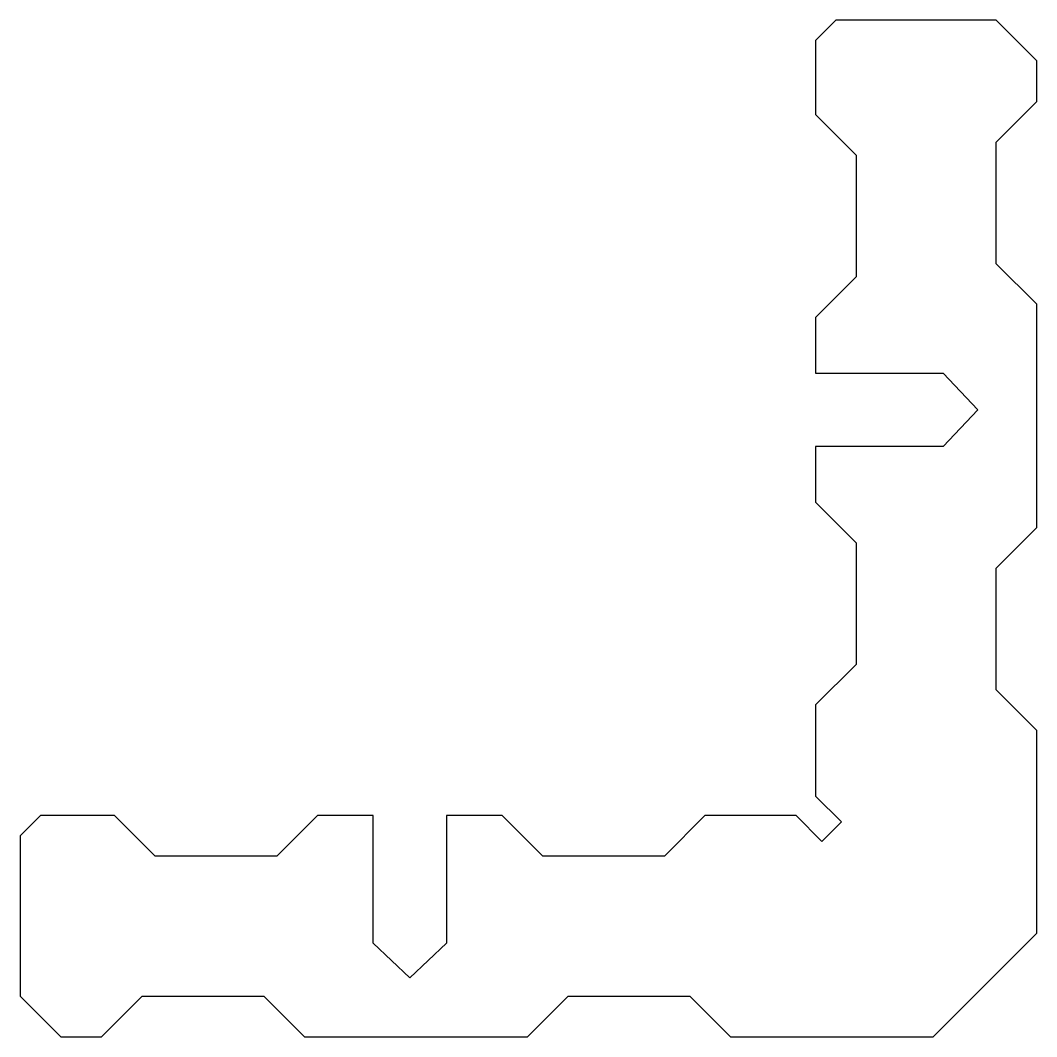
# Model space of a CAD drawing. Extents: x 609.3 to 659.4, y 690 to 740.1.
import ezdxf

# ---------------------------------------------------------------- set-up
doc = ezdxf.new("R2010")
doc.units = 0
doc.layers.get('0').update_dxf_attribs({"linetype": 'CONTINUOUS'})

msp = doc.modelspace()

# ---------------------------------------------------------------- linework, layer by layer
at = {"color": 7, "linetype": 'CONTINUOUS'}
msp.add_lwpolyline([(657.359, 734.073), (659.359, 736.073), (659.359, 738.073), (657.359, 740.073), (649.459, 740.073), (648.459, 739.073), (648.459, 735.423), (650.459, 733.423), (650.459, 727.423), (648.459, 725.423), (648.459, 722.673), (654.749, 722.673), (656.459, 720.873), (654.749, 719.073), (648.459, 719.073), (648.459, 716.323), (650.459, 714.323), (650.459, 708.323), (648.459, 706.323), (648.459, 701.834), (649.732, 700.562), (648.77, 699.6), (647.497, 700.873), (643.009, 700.873), (641.009, 698.873), (635.009, 698.873), (633.009, 700.873), (630.259, 700.873), (630.259, 694.583), (628.459, 692.873), (626.659, 694.583), (626.659, 700.873), (623.909, 700.873), (621.909, 698.873), (615.909, 698.873), (613.909, 700.873), (610.259, 700.873), (609.259, 699.873), (609.259, 691.973), (611.259, 689.973), (613.259, 689.973), (615.259, 691.973), (621.259, 691.973), (623.259, 689.973), (634.259, 689.973), (636.259, 691.973), (642.259, 691.973), (644.259, 689.973), (654.259, 689.973), (659.359, 695.073), (659.359, 705.073), (657.359, 707.073), (657.359, 713.073), (659.359, 715.073), (659.359, 726.073), (657.359, 728.073)], close=True, dxfattribs=at)

doc.saveas('drawing.dxf')
